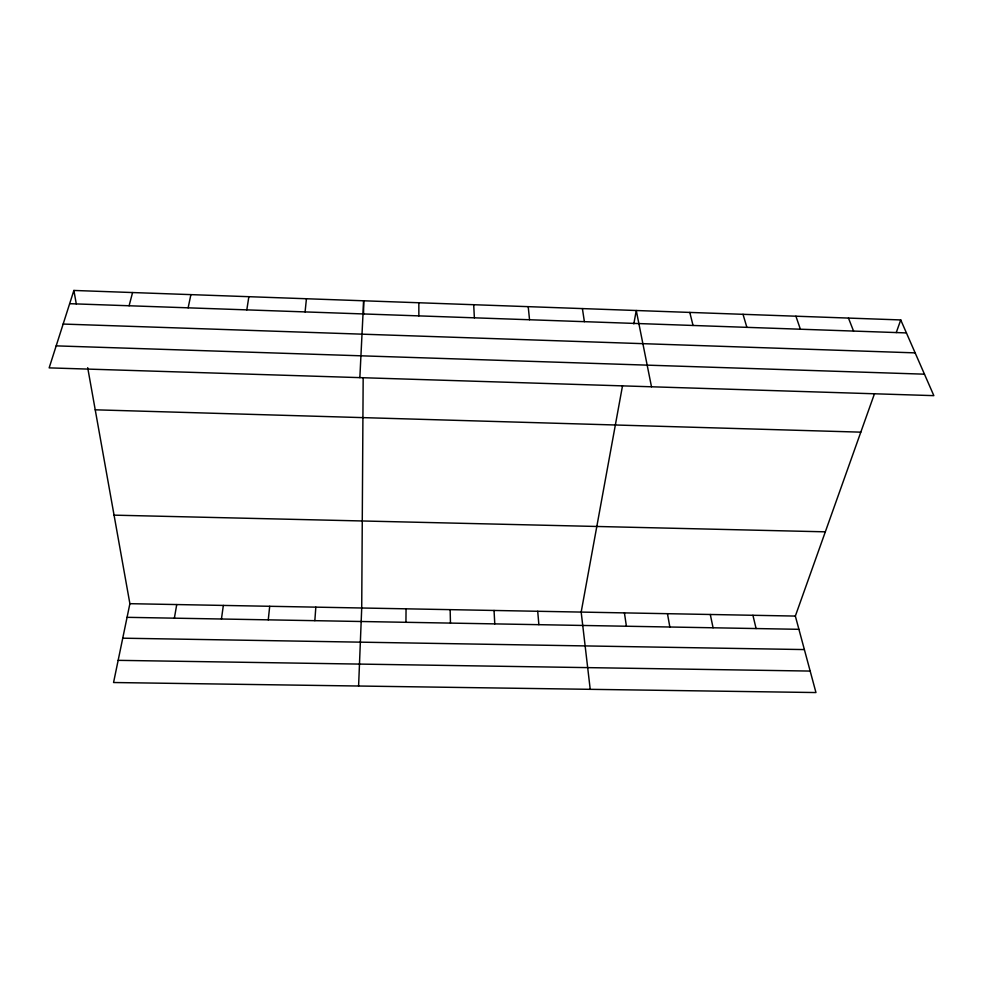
<?xml version="1.0" encoding="UTF-8"?>
<svg xmlns="http://www.w3.org/2000/svg" width="983" height="983" viewBox="0 0 983 983"><rect width="100%" height="100%" fill="white"/><g stroke="black" fill="none" stroke-linecap="round" stroke-linejoin="round"><path stroke-width="1.47" d="M363.169 377.693L361.719 607.998L358.598 686.011M363.575 314.449L363.661 300.786L359.852 377.632M405.942 622.3L406.053 608.821M314.843 620.666L315.826 607.15M305.086 311.906L306.438 298.746M268.261 619.843L269.698 606.29M221.445 619.007L223.338 605.43M246.807 309.878L248.859 296.694M174.372 618.16L176.731 604.557M622.509 385.827L581.174 612.077L590.218 689.329M633.826 323.886L636.259 310.517L651.496 386.786M87.696 367.691L129.891 603.685L113.561 682.521L815.964 692.548L795.345 616.071L874.477 393.741M188.134 307.826L190.899 294.63M129.092 305.762L132.582 292.541M73.885 290.452L49.15 367.875L933.85 395.645L900.747 319.942L73.885 290.452L76.293 303.931M896.25 332.586L900.747 319.942M118.157 660.343L810.176 671.07M122.752 638.188L804.377 649.579M129.891 603.685L795.345 616.071M127.065 617.324L798.909 629.317M114.065 515.153L825.327 531.828M95.228 409.813L860.801 432.151M63.145 324.058L915.148 352.872M56.178 345.869L924.462 374.179M69.658 303.686L906.424 332.918M848.476 318.087L853.551 331.074M795.911 316.207L800.371 329.207M743.013 314.314L746.871 327.339M689.796 312.422L693.04 325.459M752.917 615.284L756.099 628.555M710.291 614.486L713.08 627.781M667.469 613.687L669.841 627.019M582.403 308.588L584.381 321.662M624.426 612.888L626.404 626.232M528.215 306.659L529.542 319.745M537.713 611.279L538.868 624.672M494.044 610.468L494.781 623.886M473.695 304.718L474.371 317.828M450.153 609.644L450.46 623.099M418.844 302.752L418.856 315.887"/></g></svg>
